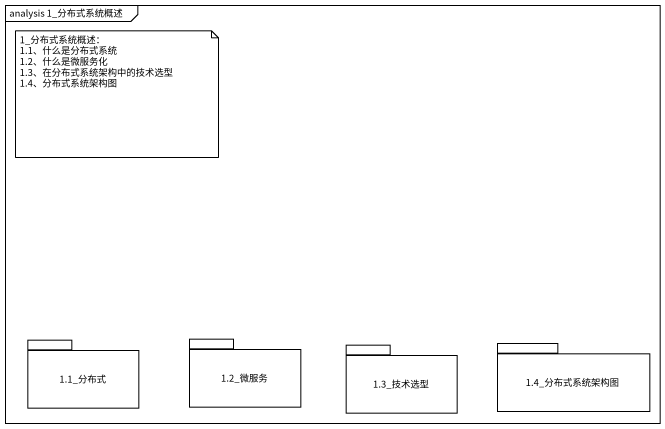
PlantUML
@startuml
mainframe analysis 1_分布式系统概述
package "1.1_分布式" as p1_1_分布式 {
}
package "1.2_微服务" as p1_2_微服务 {
}
package "1.3_技术选型" as p1_3_技术选型 {
}
package "1.4_分布式系统架构图" as p1_4_分布式系统架构图 {
}
note as N1
  1_分布式系统概述：
  1.1、什么是分布式系统
  1.2、什么是微服务化
  1.3、在分布式系统架构中的技术选型
  1.4、分布式系统架构图
end note
@enduml
